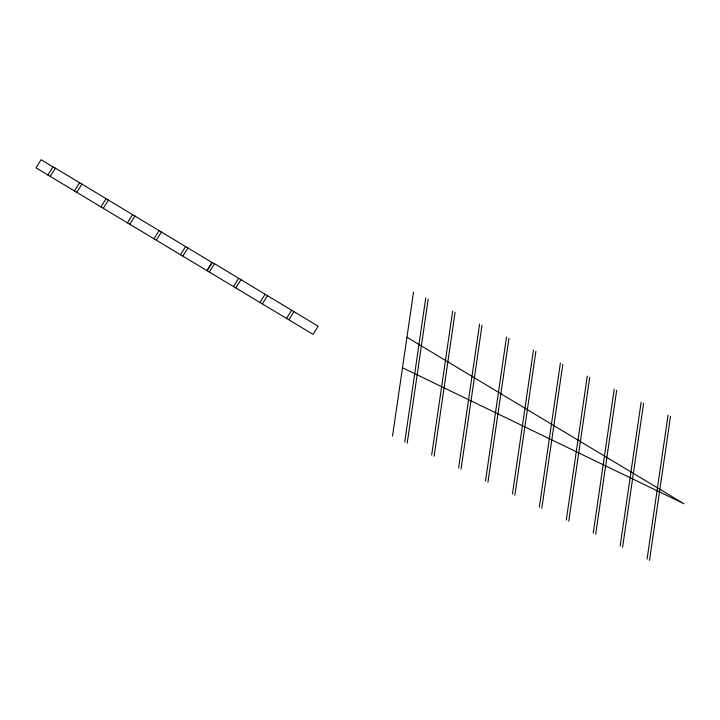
<?xml version="1.0" encoding="UTF-8"?>
<svg xmlns="http://www.w3.org/2000/svg" width="720" height="720" viewBox="0 0 720 720"><rect width="100%" height="100%" fill="white"/><g stroke="black" fill="none" stroke-linecap="round" stroke-linejoin="round"><path stroke-width="1.08" d="M392.517 436.131L413.523 292.113M404.73 442.035L425.736 298.017M407.178 443.214L428.184 299.196M431.658 455.04L452.664 311.022M434.106 456.228L455.112 312.21M458.586 468.054L479.592 324.036M461.034 469.233L482.04 325.215M485.505 481.059L506.52 337.041M487.953 482.247L508.968 338.229M512.433 494.073L533.448 350.055M514.881 495.252L535.896 351.234M539.361 507.078L560.376 363.06M541.809 508.266L562.824 364.248M566.289 520.092L587.304 376.074M568.737 521.271L589.752 377.253M593.217 533.097L614.223 389.079M595.665 534.285L616.671 390.267M620.145 546.111L641.151 402.093M622.593 547.29L643.599 403.272M647.073 559.116L668.079 415.098M649.521 560.304L670.527 416.286M47.844 175.095L52.929 166.95L55.404 168.147L212.103 262.548L207.018 270.684L36 167.841L41.085 159.696L52.929 166.95M50.319 176.283L55.404 168.147M74.367 191.025L79.452 182.889M76.842 192.222L81.927 184.077M100.899 206.955L105.984 198.819M103.374 208.152L108.459 200.016M127.431 222.885L132.516 214.749M129.906 224.082L134.991 215.946M153.963 238.815L159.048 230.679M156.438 240.012L161.523 231.876M180.486 254.754L185.571 246.609M182.961 255.942L188.046 247.806M209.412 271.836L214.497 263.7L318.141 326.232L313.056 334.368L206.937 270.639L212.022 262.503L214.497 263.7M233.469 286.578L238.554 278.433M235.944 287.766L241.029 279.63M260.001 302.508L265.086 294.372M262.476 303.705L267.561 295.569M286.524 318.438L291.609 310.302M288.999 319.635L294.084 311.499M577.881 440.037L684 503.766L402.489 367.758M577.962 440.082L406.944 337.239"/></g></svg>
